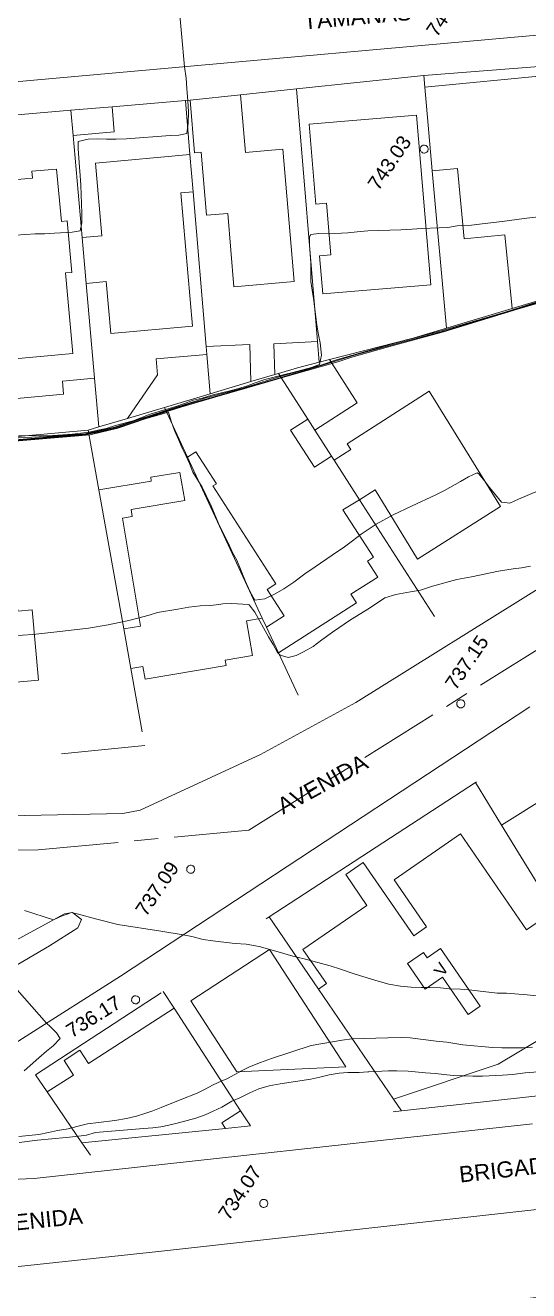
# Model space of a CAD drawing. Header units: metres. Extents: x 325024 to 7190115, y 7391967 to 10157759.
# Drawn here: x 325353.1 to 325415.7, y 7392977.3 to 7393134.6 of the extents above; entities that cross this region are included whole.
import ezdxf
from ezdxf.enums import TextEntityAlignment as Align

# ---------------------------------------------------------------- set-up
doc = ezdxf.new("R2010")
doc.units = ezdxf.units.M
doc.linetypes.add('T09', pattern=[17, 10, -2, 3, -2])
doc.layers.get('0').update_dxf_attribs({"lineweight": 18})
for name, color, linetype, lineweight in [('100_SIST_VIARIO_MEIO_FIO', 1, 'Continuous', 18), ('108_SEP_FIS_CANT_CENT_ILHA', 7, 'Continuous', 18), ('144_P_DUPLA_ASF_TOP', 7, 'Continuous', 18), ('160_P_SIMP_ASF_TOP', 7, 'Continuous', 18), ('206_MURO_E_MURO_ARRIMO', 7, 'Continuous', 18), ('214_PROJ_BEIRAL_EDIF', 10, 'Continuous', 18), ('216_EDIF_NOTAVEL', 2, 'Continuous', 18), ('508_LM_SETOR_FISCAL', 136, 'T09', 18), ('600_CURVA_MESTRA', 14, 'Continuous', 18), ('604_CURVA_INTERM', 7, 'Continuous', 18), ('606_PTO_COTADO', 7, 'Continuous', 18), ('608_PTO_COTADO_INTERVIA', 1, 'Continuous', 18)]:
    doc.layers.add(name, color=color, linetype=linetype, lineweight=lineweight)
doc.styles.add('Style-Arial', font='arial.ttf', dxfattribs={"height": 1.75})

# ---------------------------------------------------------------- blocks, each defined once
blk = doc.blocks.new('SP09')
at = {"color": 0, "linetype": 'Continuous'}
blk.add_lwpolyline([(-0.03, -0.51), (-0.14, -0.49), (-0.24, -0.46), (-0.31, -0.42), (-0.35, -0.39), (-0.42, -0.31), (-0.47, -0.24), (-0.51, -0.15), (-0.52, -0.09), (-0.52, 0.03), (-0.51, 0.11), (-0.48, 0.2), (-0.44, 0.27), (-0.4, 0.33), (-0.32, 0.39), (-0.23, 0.44), (-0.15, 0.48), (-0.1, 0.48), (-0.03, 0.48), (0.08, 0.48), (0.19, 0.44), (0.27, 0.4), (0.35, 0.32), (0.41, 0.23), (0.46, 0.11), (0.48, 0.03), (0.48, -0.03), (0.47, -0.08), (0.44, -0.21), (0.38, -0.3), (0.31, -0.38), (0.23, -0.44), (0.1, -0.49), (0.02, -0.51)], close=True, dxfattribs=at)
blk = doc.blocks.new('SP10')
at = {"color": 0, "linetype": 'Continuous'}
blk.add_lwpolyline([(-0.03, -0.51), (-0.14, -0.49), (-0.24, -0.46), (-0.31, -0.42), (-0.35, -0.39), (-0.42, -0.31), (-0.47, -0.24), (-0.51, -0.15), (-0.52, -0.09), (-0.52, 0.03), (-0.51, 0.11), (-0.48, 0.2), (-0.44, 0.27), (-0.4, 0.33), (-0.32, 0.39), (-0.23, 0.44), (-0.15, 0.48), (-0.1, 0.48), (-0.03, 0.48), (0.08, 0.48), (0.19, 0.44), (0.27, 0.4), (0.35, 0.32), (0.41, 0.23), (0.46, 0.11), (0.48, 0.03), (0.48, -0.03), (0.47, -0.08), (0.44, -0.21), (0.38, -0.3), (0.31, -0.38), (0.23, -0.44), (0.1, -0.49), (0.02, -0.51)], close=True, dxfattribs=at)

msp = doc.modelspace()

# ---------------------------------------------------------------- linework, layer by layer
at = {"layer": '100_SIST_VIARIO_MEIO_FIO'}
for points in [[(325457.005, 7393136.988), (325325.326, 7393125.189), (325288.485, 7393122.234), (325279.49, 7393121.076), (325197.909, 7393113.744), (325148.699, 7393109.244)], [(325350.97, 7393036.303), (325365.163, 7393036.59), (325367.358, 7393037.001), (325382.308, 7393043.925), (325394.155, 7393050.404), (325417.858, 7393065.149), (325429.349, 7393072.162), (325447.57, 7393081.912), (325475.477, 7393094.748), (325485.614, 7393098.798), (325537.922, 7393117.038), (325546.515, 7393119.98), (325547.466, 7393120.681), (325548.013, 7393122.592), (325547.199, 7393124.504), (325546.225, 7393125.213), (325522.185, 7393128.933), (325495.956, 7393134.884)], [(325416.158, 7392997.992), (325354.152, 7392991.225), (325346.281, 7392990.875), (325344.265, 7392991.695), (325341.496, 7392994.526), (325339.843, 7392997.883), (325339.896, 7392999.198), (325341.388, 7393001.429), (325364.889, 7393016.367), (325415.803, 7393049.839)]]:
    msp.add_lwpolyline(points, dxfattribs=at)
at = {"layer": '108_SEP_FIS_CANT_CENT_ILHA'}
for points in [[(325357.919, 7393024.122), (325316.224, 7393001.448), (325296.582, 7392990.868), (325291.304, 7392988.108), (325290.878, 7392987.133), (325291.308, 7392986.294), (325292.081, 7392986.088), (325299.372, 7392986.882), (325356.08, 7393020.161), (325359.587, 7393022.378), (325360.06, 7393023.431), (325358.94, 7393024.304)], [(325469.233, 7392987.113), (325463.258, 7392989.97), (325457.76, 7392991.32), (325449.199, 7392990.962), (325369.61, 7392982.148), (325316.188, 7392976.422), (325299.021, 7392974.606), (325296.246, 7392973.322), (325280.309, 7392963.457), (325279.786, 7392962.615), (325280.214, 7392961.844), (325286.047, 7392962.146), (325374.047, 7392971.746), (325442.184, 7392979.221), (325470.93, 7392982.921), (325472.001, 7392983.332), (325472.352, 7392984.306), (325471.456, 7392985.495)]]:
    msp.add_lwpolyline(points, close=True, dxfattribs=at)
at = {"layer": '206_MURO_E_MURO_ARRIMO'}
for p, q in [((325419.621, 7393129.691), (325402.602, 7393128.362)), ((325402.602, 7393128.362), (325386.768, 7393126.695)), ((325386.768, 7393126.695), (325379.829, 7393125.964)), ((325372.97, 7393125.242), (325363.841, 7393124.462)), ((325373.545, 7393125.302), (325372.97, 7393125.242)), ((325358.727, 7393124.026), (325344.745, 7393122.832)), ((325367.911, 7393045.067), (325357.543, 7393044.032)), ((325383.378, 7393023.744), (325409.032, 7393040.439)), ((325409.032, 7393040.439), (325409.171, 7393040.53)), ((325383.006, 7393023.502), (325383.378, 7393023.744)), ((325369.951, 7393014.302), (325359.318, 7393007.381)), ((325399.857, 7392999.605), (325426.374, 7393002.569)), ((325398.819, 7392999.489), (325399.857, 7392999.605)), ((325381.057, 7392997.742), (325377.951, 7392997.431)), ((325360.1, 7392995.648), (325361.157, 7392994.1))]:
    msp.add_line(p, q, dxfattribs=at)
for points in [[(325402.734, 7393126.895), (325402.602, 7393128.362)], [(325386.768, 7393126.695), (325389.389, 7393095.281)], [(325373.535, 7393118.517), (325372.97, 7393125.242)], [(325360.129, 7393108.202), (325359.004, 7393120.896)], [(325405.425, 7393096.95), (325403.668, 7393116.499)], [(325375.539, 7393094.665), (325373.924, 7393113.888)], [(325361.678, 7393090.727), (325360.633, 7393102.51)], [(325413.588, 7393099.39), (325405.425, 7393096.95)], [(325405.425, 7393096.95), (325401.278, 7393095.711), (325390.875, 7393093.038)], [(325389.065, 7393084.243), (325391.132, 7393081.026)], [(325365.299, 7393059.542), (325362.188, 7393076.844)], [(325394.624, 7393075.592), (325403.934, 7393061.106)], [(325382.53, 7393060.891), (325383.054, 7393059.764)], [(325384.545, 7393056.557), (325386.987, 7393051.305)], [(325367.601, 7393046.739), (325366.185, 7393054.613)], [(325412.275, 7393035.157), (325409.032, 7393040.439)], [(325389.511, 7393014.76), (325383.378, 7393023.744)], [(325370.2, 7393014.478), (325371.565, 7393012.373)], [(325355.776, 7393001.984), (325354.317, 7393004.12), (325359.318, 7393007.381)], [(325399.857, 7392999.605), (325398.842, 7393001.092)], [(325379.829, 7392999.635), (325381.057, 7392997.742)]]:
    msp.add_lwpolyline(points, dxfattribs=at)
at = {"layer": '214_PROJ_BEIRAL_EDIF'}
for points in [[(325422.275, 7393101.986), (325417.742, 7393100.632), (325413.588, 7393099.39), (325412.713, 7393108.53), (325407.632, 7393108.043), (325406.794, 7393116.798), (325403.668, 7393116.499), (325402.734, 7393126.895), (325418.21, 7393128.378), (325419.32, 7393116.795), (325417.253, 7393116.597), (325417.899, 7393109.853), (325421.489, 7393110.197), (325421.837, 7393106.56)], [(325373.545, 7393125.302), (325379.829, 7393125.964), (325380.432, 7393118.792), (325385.096, 7393119.184), (325386.479, 7393102.727), (325378.998, 7393102.099), (325378.232, 7393111.206), (325375.596, 7393110.985), (325374.937, 7393118.831), (325374.094, 7393118.76)], [(325359.004, 7393120.896), (325364.117, 7393121.349), (325363.841, 7393124.462), (325358.727, 7393124.026)], [(325388.353, 7393122.302), (325401.715, 7393123.417), (325403.475, 7393102.328), (325390.043, 7393101.207), (325389.648, 7393105.94), (325391.045, 7393106.056), (325390.509, 7393112.48), (325389.182, 7393112.369)], [(325373.535, 7393118.517), (325373.924, 7393113.888), (325372.379, 7393113.751), (325373.849, 7393097.171), (325363.679, 7393096.27), (325363.107, 7393102.729), (325360.633, 7393102.51), (325360.129, 7393108.202), (325362.575, 7393108.419), (325361.773, 7393117.475)], [(325346.736, 7393112.975), (325348.027, 7393098.922), (325348.396, 7393098.955), (325348.448, 7393098.386), (325350.331, 7393098.559), (325350.838, 7393093.041), (325358.971, 7393093.788), (325358.051, 7393103.804), (325358.833, 7393103.876), (325358.246, 7393110.266), (325357.545, 7393110.202), (325356.946, 7393116.723), (325353.881, 7393116.442), (325353.959, 7393115.587), (325352.028, 7393115.41), (325351.95, 7393116.26), (325349.106, 7393115.999), (325349.362, 7393113.217)], [(325381.111, 7393090.293), (325376.033, 7393088.782), (325375.622, 7393093.67), (325375.539, 7393094.665), (325380.964, 7393094.921)], [(325389.604, 7393092.712), (325389.389, 7393095.281), (325383.967, 7393094.979), (325384.081, 7393091.178), (325384.524, 7393091.309), (325386.911, 7393092.02)], [(325375.622, 7393093.67), (325369.329, 7393093.112), (325369.503, 7393091.149), (325365.772, 7393085.727), (325370.349, 7393087.09), (325376.033, 7393088.782)], [(325389.604, 7393092.712), (325390.875, 7393093.038), (325394.346, 7393087.637), (325389.065, 7393084.243), (325388.173, 7393085.631), (325384.524, 7393091.309), (325386.911, 7393092.02)], [(325388.173, 7393085.631), (325386.053, 7393084.268), (325389.012, 7393079.664), (325391.132, 7393081.026), (325391.455, 7393080.525), (325394.624, 7393075.592), (325392.564, 7393074.343), (325396.348, 7393068.455), (325395.615, 7393067.983), (325396.889, 7393066), (325393.56, 7393063.86), (325394.246, 7393062.792), (325384.545, 7393056.557), (325383.054, 7393059.764), (325385.238, 7393061.168), (325383.124, 7393064.457), (325384.209, 7393065.155), (325376.391, 7393077.32), (325376.818, 7393077.594), (325374.255, 7393081.581), (325373.22, 7393080.915), (325370.349, 7393087.09), (325376.033, 7393088.782), (325381.111, 7393090.293), (325384.081, 7393091.178), (325384.524, 7393091.309)], [(325347.959, 7393087.839), (325348.391, 7393083.13), (325360.852, 7393084.275), (325362.215, 7393084.668), (325361.678, 7393090.727), (325357.672, 7393090.359), (325357.821, 7393088.745)], [(325394.624, 7393075.592), (325391.455, 7393080.525), (325393.527, 7393081.857), (325393.097, 7393082.566), (325403.265, 7393089.099), (325412.142, 7393074.785), (325401.821, 7393068.199), (325396.572, 7393076.844)], [(325362.188, 7393076.844), (325360.852, 7393084.275), (325362.215, 7393084.668), (325365.772, 7393085.727), (325370.349, 7393087.09), (325373.22, 7393080.915), (325382.53, 7393060.891), (325380.567, 7393060.564), (325381.29, 7393056.235), (325377.902, 7393055.67), (325378.016, 7393054.992), (325367.941, 7393053.311), (325367.682, 7393054.862), (325366.185, 7393054.613), (325365.299, 7393059.542), (325367.384, 7393059.89), (325365.142, 7393073.321), (325366.349, 7393073.522), (325366.201, 7393074.408), (325372.874, 7393075.521), (325372.292, 7393079.007), (325368.646, 7393078.399), (325368.723, 7393077.935)], [(325341.207, 7393072.407), (325351.061, 7393073.312), (325352.124, 7393061.735), (325353.904, 7393061.899), (325354.705, 7393053.183), (325342.222, 7393052.037), (325341.936, 7393055.153), (325342.784, 7393055.231)], [(325373.622, 7393013.318), (325383.437, 7393019.685), (325392.907, 7393005.087), (325379.368, 7393004.461)], [(325379.829, 7392999.635), (325371.565, 7393012.373), (325360.904, 7393005.518), (325359.853, 7393007.153), (325357.874, 7393005.881), (325359.033, 7393004.078), (325355.776, 7393001.984), (325360.1, 7392995.648), (325377.951, 7392997.431), (325377.501, 7392998.124)]]:
    msp.add_lwpolyline(points, close=True, dxfattribs=at)
at = {"layer": '216_EDIF_NOTAVEL'}
for points in [[(325450.992, 7393036.594), (325428.168, 7393022.101), (325427.964, 7393022.406), (325422.39, 7393018.681), (325418.825, 7393024.488), (325412.275, 7393035.157), (325430.226, 7393046.387), (325435.744, 7393049.838), (325441.061, 7393053.165), (325451.347, 7393036.819)], [(325424.318, 7393012.857), (325423.523, 7393016.836), (325422.39, 7393018.681), (325418.825, 7393024.488), (325415.404, 7393022.132), (325407.197, 7393034.05), (325398.919, 7393028.349), (325402.954, 7393022.49), (325401.363, 7393021.394), (325395.088, 7393030.505), (325392.91, 7393029.005), (325395.552, 7393025.169), (325387.578, 7393019.678), (325390.497, 7393015.439), (325389.511, 7393014.76), (325398.842, 7393001.092), (325411.872, 7393005.439)], [(325400.585, 7393017.953), (325402.784, 7393014.758), (325404.93, 7393016.236), (325408.124, 7393011.6), (325409.632, 7393012.639), (325404.702, 7393019.797), (325403.024, 7393018.641), (325402.561, 7393019.314)]]:
    msp.add_lwpolyline(points, close=True, dxfattribs=at)
at = {"layer": '508_LM_SETOR_FISCAL'}
msp.add_lwpolyline([(325082.366, 7393008.996), (325089.8, 7393010.355), (325124.197, 7393014.479), (325152.66, 7393017.674), (325172.446, 7393019.896), (325196.928, 7393020.894), (325216.086, 7393021.674), (325233.575, 7393023.376), (325254.591, 7393025.422), (325313.137, 7393030.9), (325333.395, 7393032.003), (325354.636, 7393032.068), (325380.851, 7393034.524), (325449.746, 7393077.628), (325495.802, 7393097.469), (325545.987, 7393111.125), (325567.381, 7393117.061), (325593.152, 7393124.115), (325596.434, 7393125.013), (325632.558, 7393136.078), (325647.604, 7393140.686), (325652.606, 7393141.577)], dxfattribs=at)
at = {"layer": '600_CURVA_MESTRA'}
for points, elevation in [([(325423.755, 7393102.064), (325414.261, 7393099.308), (325405.079, 7393096.488), (325398.52, 7393094.714), (325393.662, 7393093.334), (325391.925, 7393092.773), (325386.198, 7393091.126), (325380.665, 7393089.504), (325376.625, 7393088.348), (325372.413, 7393087.116), (325367.925, 7393085.718), (325364.301, 7393084.512), (325362.318, 7393084.04), (325360.622, 7393083.699), (325355.23, 7393083.263), (325342.92, 7393082.232)], 740), ([(325352.294, 7392995.672), (325354.573, 7392995.963), (325358.152, 7392996.299), (325359.324, 7392996.422), (325360.655, 7392996.606), (325361.779, 7392996.922), (325365.256, 7392997.24), (325367.746, 7392997.412), (325368.897, 7392997.523), (325369.912, 7392997.654), (325370.899, 7392997.825), (325372.102, 7392998.116), (325374.251, 7392998.723), (325375.411, 7392999.143), (325376.399, 7392999.569), (325377.48, 7393000.088), (325378.745, 7393000.818), (325379.718, 7393001.243), (325380.975, 7393001.845), (325382.101, 7393002.341), (325383.393, 7393002.741), (325384.762, 7393002.992), (325388.554, 7393003.573), (325389.678, 7393003.805), (325390.864, 7393004.102), (325392.071, 7393004.311), (325393.167, 7393004.375), (325394.56, 7393004.406), (325395.672, 7393004.458), (325395.766, 7393004.481), (325398.225, 7393004.595), (325399.255, 7393004.615), (325400.688, 7393004.566), (325402.818, 7393004.341), (325404.083, 7393004.255), (325405.105, 7393004.125), (325406.261, 7393004.015), (325408.733, 7393003.925), (325409.907, 7393003.923), (325412.392, 7393004.053), (325413.64, 7393004.159), (325415.233, 7393004.33), (325417.965, 7393004.559)], 735)]:
    msp.add_lwpolyline(points, dxfattribs=dict(at, elevation=elevation))
at = {"layer": '604_CURVA_INTERM', "flags": 128}
for points, elevation in [([(325351.881, 7393108.519), (325354.278, 7393108.651), (325355.419, 7393108.674), (325356.669, 7393108.736), (325358.865, 7393108.888), (325359.888, 7393109.024), (325360.081, 7393110.018), (325360.082, 7393111.257), (325359.962, 7393114.724), (325359.889, 7393115.931), (325359.774, 7393116.975), (325359.627, 7393119.222), (325359.617, 7393120.149), (325360.852, 7393120.452), (325362.003, 7393120.495), (325363.141, 7393120.449), (325364.351, 7393120.442), (325365.65, 7393120.469), (325371.089, 7393120.883), (325372.129, 7393120.95), (325373.152, 7393121.153), (325373.323, 7393122.391), (325373.355, 7393123.828), (325373.285, 7393125.191), (325373.15, 7393126.735), (325373.066, 7393128.04), (325372.855, 7393129.448), (325372.096, 7393137.738)], 744), ([(325352.266, 7393083.589), (325354.957, 7393083.573), (325356.462, 7393083.609), (325358.916, 7393083.763), (325360.939, 7393084.005), (325362.078, 7393084.24), (325363.109, 7393084.476), (325364.265, 7393084.823), (325366.474, 7393085.43), (325368.593, 7393086.232), (325371.765, 7393087.206), (325372.859, 7393087.571), (325373.91, 7393087.97), (325375.033, 7393088.248), (325376.271, 7393088.619), (325378.483, 7393089.168), (325379.457, 7393089.401), (325380.688, 7393089.752), (325381.642, 7393090.144), (325382.861, 7393090.556), (325385.123, 7393091.141), (325386.34, 7393091.424), (325388.653, 7393092.035), (325389.648, 7393092.414), (325389.881, 7393093.595), (325389.743, 7393095.115), (325389.535, 7393096.11), (325389.318, 7393097.344), (325389.172, 7393098.343), (325388.904, 7393100.637), (325388.736, 7393101.655), (325388.586, 7393102.725), (325388.584, 7393103.758), (325388.551, 7393105.063), (325388.416, 7393107.256), (325388.39, 7393108.28), (325388.554, 7393108.59), (325389.554, 7393108.698), (325390.769, 7393108.656), (325393.168, 7393108.803), (325394.329, 7393108.931), (325395.662, 7393109.044), (325399.745, 7393109.186), (325401.186, 7393109.241), (325402.345, 7393109.34), (325404.542, 7393109.4), (325405.614, 7393109.471), (325406.759, 7393109.681), (325408.57, 7393109.764), (325409.862, 7393109.899), (325412.357, 7393110.201), (325415.111, 7393110.592), (325417.565, 7393110.852)], 743), ([(325420.264, 7393101.333), (325412.758, 7393098.95), (325404.781, 7393096.593), (325399.025, 7393095.056), (325391.877, 7393093.049), (325389.68, 7393092.283), (325384.277, 7393090.798), (325380.168, 7393089.493), (325375.486, 7393088.262), (325368.996, 7393086.221), (325364.17, 7393084.635), (325360.467, 7393083.819), (325356.34, 7393083.518), (325351.358, 7393083.269)], 742), ([(325350.768, 7393082.789), (325359.186, 7393083.521), (325361.131, 7393083.673), (325364.563, 7393084.507), (325368.093, 7393085.693), (325370.85, 7393086.498), (325371.202, 7393085.38), (325371.604, 7393084.236), (325372.121, 7393083.101), (325372.578, 7393082.032), (325373.026, 7393081.12), (325373.495, 7393080.101), (325373.894, 7393079.056), (325375.03, 7393077.186), (325375.563, 7393076.129), (325376.174, 7393074.86), (325377.092, 7393072.653), (325378.278, 7393070.263), (325378.814, 7393069.049), (325379.357, 7393068.094), (325380.448, 7393065.444), (325380.997, 7393064.226), (325381.62, 7393063.11), (325382.862, 7393063.273), (325384.128, 7393063.908), (325385.205, 7393064.538), (325386.434, 7393065.365), (325387.81, 7393066.376), (325389.105, 7393067.276), (325391.24, 7393068.711), (325392.744, 7393069.771), (325393.746, 7393070.504), (325394.828, 7393071.333), (325396.695, 7393072.565), (325398.796, 7393073.71), (325401.092, 7393074.825), (325404.109, 7393076.208), (325405.181, 7393076.753), (325407.177, 7393077.86), (325408.193, 7393078.448), (325409.267, 7393078.951), (325409.463, 7393078.83), (325410.153, 7393077.967), (325410.803, 7393077.113), (325412.294, 7393075.302), (325413.339, 7393075.187), (325414.416, 7393075.675), (325416.831, 7393076.717)], 739), ([(325352.94, 7393024.515), (325356.555, 7393023.38), (325357.641, 7393023.859), (325358.258, 7393024.095), (325358.794, 7393024.286), (325359.651, 7393024.074), (325361.799, 7393023.502), (325364.561, 7393022.802), (325369.905, 7393021.962), (325372.68, 7393021.489), (325373.772, 7393021.298), (325375.163, 7393020.946), (325376.36, 7393020.748), (325377.378, 7393020.622), (325379.148, 7393020.451), (325380.517, 7393020.345), (325382.16, 7393020.052), (325384.519, 7393019.414), (325386.344, 7393018.853), (325387.752, 7393018.516), (325390.954, 7393017.639), (325392.265, 7393017.255), (325394.076, 7393016.628), (325396.945, 7393015.75), (325398.279, 7393015.379), (325399.71, 7393015.11), (325401.06, 7393015.009), (325402.305, 7393014.98), (325403.32, 7393014.976), (325404.679, 7393014.922), (325405.772, 7393014.798), (325407.185, 7393014.742), (325408.593, 7393014.648), (325411.759, 7393014.246), (325412.905, 7393014.237), (325415.466, 7393014.037), (325416.957, 7393013.889)], 737)]:
    msp.add_lwpolyline(points, dxfattribs=dict(at, elevation=elevation))
at = {"layer": '604_CURVA_INTERM'}
for points, elevation in [([(325347.799, 7393082.739), (325358.671, 7393083.618), (325360.62, 7393083.758), (325364.234, 7393084.571), (325367.333, 7393085.622), (325373.857, 7393087.672), (325379.352, 7393089.188), (325388.053, 7393091.779), (325390.023, 7393092.328), (325394.017, 7393093.568), (325399.645, 7393095.118), (325405.053, 7393096.566), (325414.575, 7393099.478), (325426.261, 7393102.924)], 741), ([(325351.415, 7393058.67), (325353.982, 7393058.871), (325357.332, 7393059.206), (325360.915, 7393059.651), (325363.347, 7393060.064), (325364.732, 7393060.326), (325365.909, 7393060.59), (325368.472, 7393061.26), (325369.508, 7393061.585), (325372.029, 7393062.012), (325373.385, 7393062.27), (325374.792, 7393062.416), (325376.093, 7393062.449), (325377.14, 7393062.564), (325377.638, 7393062.644), (325378.735, 7393062.686), (325380.831, 7393062.591), (325380.903, 7393062.559), (325381.601, 7393061.627), (325383.301, 7393058.564), (325383.883, 7393057.611), (325384.426, 7393056.602), (325384.751, 7393056.274), (325385.755, 7393055.989), (325386.729, 7393056.242), (325387.656, 7393056.683), (325388.848, 7393057.371), (325389.925, 7393058.178), (325391.26, 7393059.149), (325393.501, 7393060.672), (325395.868, 7393062.144), (325397.755, 7393063.39), (325399.149, 7393063.832), (325400.952, 7393064.166), (325402.22, 7393064.381), (325403.701, 7393064.848), (325406.709, 7393065.703), (325408.534, 7393066.001), (325411.907, 7393066.741), (325413.72, 7393067.028), (325414.752, 7393067.158), (325415.888, 7393067.335)], 738), ([(325352.899, 7393004.61), (325354.726, 7393006.228), (325355.681, 7393007.041), (325356.522, 7393007.725), (325357.39, 7393008.606), (325356.942, 7393009.322), (325356.144, 7393010.095), (325355.708, 7393010.531), (325350.227, 7393016.726)], 736), ([(325416.131, 7393007.524), (325414.877, 7393007.443), (325412.335, 7393007.448), (325411.144, 7393007.497), (325407.49, 7393007.843), (325405.471, 7393008.169), (325404.164, 7393008.297), (325400.938, 7393008.687), (325399.888, 7393008.729), (325398.142, 7393008.721), (325393.674, 7393008.581), (325392.471, 7393008.429), (325391.254, 7393008.194), (325388.62, 7393007.752), (325383.667, 7393006.119), (325382.287, 7393005.631), (325380.933, 7393005.085), (325380.011, 7393004.64), (325378.112, 7393003.585), (325377.428, 7393003.324), (325376.405, 7393002.866), (325375.412, 7393002.329), (325374.428, 7393001.838), (325372.32, 7393001.009), (325369.948, 7393000.029), (325368.928, 7392999.623), (325367.9, 7392999.279), (325366.87, 7392998.957), (325365.621, 7392998.681), (325364.179, 7392998.425), (325362.166, 7392998.187), (325360.799, 7392997.996), (325359.461, 7392997.694), (325358.374, 7392997.395), (325357.07, 7392997.179), (325355.925, 7392996.925), (325354.722, 7392996.689), (325352.232, 7392996.437)], 736)]:
    msp.add_lwpolyline(points, dxfattribs=dict(at, elevation=elevation))

# ---------------------------------------------------------------- block references
at = {"layer": '606_PTO_COTADO', "rotation": 55.83005668387076}
for p in [(325402.676, 7393119.231, 743.035), (325407.22, 7393050.26, 737.155), (325366.777, 7393013.457, 736.175), (325382.71, 7392988.141, 734.075)]:
    msp.add_blockref('SP09', p, dxfattribs=at)
at = {"layer": '608_PTO_COTADO_INTERVIA', "rotation": 55.83005668387076}
msp.add_blockref('SP10', (325373.626, 7393029.685, 737.091), dxfattribs=at)

# ---------------------------------------------------------------- texts
at = {"layer": '144_P_DUPLA_ASF_TOP', "style": 'Style-Arial'}
for s, rotation, p in [('BRIGADEIRO', 6.44348, (325407.021, 7392991.694)), ('AVENIDA', 5.8262, (325347.979, 7392985.35))]:
    msp.add_text(s, height=2, rotation=rotation, dxfattribs=at).set_placement(p, align=Align.MIDDLE_LEFT)
at = {"layer": '160_P_SIMP_ASF_TOP', "style": 'Style-Arial'}
for s, rotation, p in [('TAMANÁS', 5.12047, (325387.621, 7393135.06)), ('AVENIDA', 28.63101, (325384.635, 7393037.332))]:
    msp.add_text(s, height=2, rotation=rotation, dxfattribs=at).set_placement(p, align=Align.MIDDLE_LEFT)
at = {"layer": '216_EDIF_NOTAVEL', "style": 'Style-Arial'}
msp.add_text('V', height=1.5, rotation=55.83006, dxfattribs=at).set_placement((325405.007, 7393016.222))
at = {"layer": '606_PTO_COTADO', "style": 'Style-Arial'}
for s, rotation, p in [('743.22', 55.83006, (325405.617, 7393136.595, 743.225)), ('743.03', 55.83006, (325398.339, 7393117.51, 743.035)), ('737.15', 55.83006, (325407.963, 7393055.383, 737.155)), ('736.17', 32.02109, (325361.53, 7393011.35, 736.175)), ('734.07', 55.83006, (325379.743, 7392989.446, 734.075))]:
    msp.add_text(s, height=1.75, rotation=rotation, dxfattribs=at).set_placement(p, align=Align.MIDDLE_CENTER)
at = {"layer": '608_PTO_COTADO_INTERVIA', "style": 'Style-Arial'}
msp.add_text('737.09', height=1.75, rotation=55.83006, dxfattribs=at).set_placement((325369.44, 7393027.25, 737.091), align=Align.MIDDLE_CENTER)

doc.saveas('drawing.dxf')
